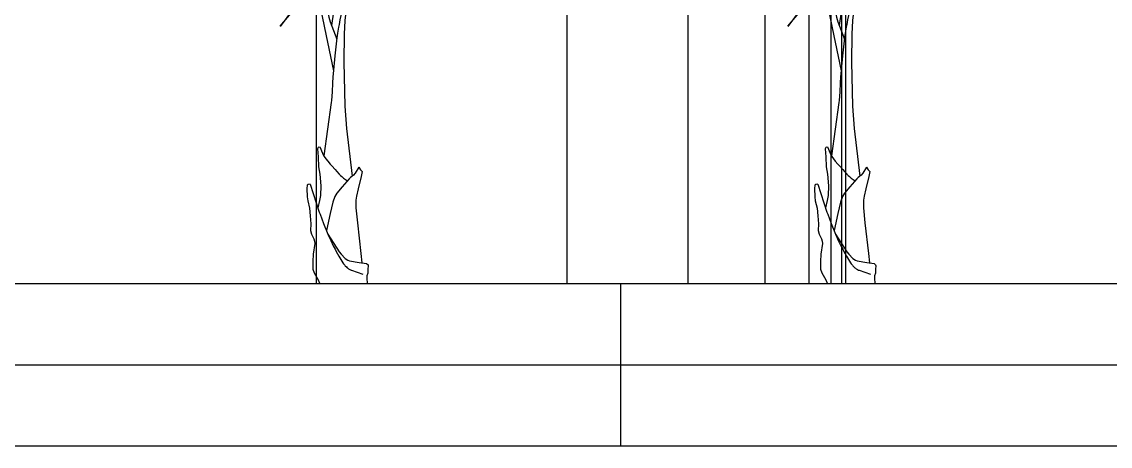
# Model space of a CAD drawing. Header units: metres. Extents: x -28 to 260, y 30 to 125.
# Drawn here: x 212.717 to 215.4, y 87.923 to 88.968 of the extents above; entities that cross this region are included whole.
import ezdxf

# ---------------------------------------------------------------- set-up
doc = ezdxf.new("R2010")
doc.units = ezdxf.units.M
doc.header["$LTSCALE"] = 0.01
doc.header["$MEASUREMENT"] = 0
for name, color, linetype in [('0.10', 2, 'Continuous'), ('0.18', 1, 'Continuous'), ('0.20', 7, 'Continuous'), ('0.25', 6, 'Continuous'), ('0.45', 4, 'Continuous'), ('tierra', 9, 'Continuous')]:
    doc.layers.add(name, color=color, linetype=linetype)

# ---------------------------------------------------------------- blocks, each defined once
blk = doc.blocks.new('palmita')
at = {"color": 1, "linetype": 'Continuous'}
for points in [[(612.4, 1178), (511, 1150), (484.2, 1142), (431.2, 1123.3), (419.1, 1118.5), (395.6, 1107.3), (373, 1094.5), (358.4, 1085.2), (329.8, 1064.8), (301.2, 1041.3), (283.4, 1024.6), (249.9, 988.6), (216, 946.6), (200.4, 924.9), (178.9, 890.7), (155.4, 845.8), (144.9, 822.9), (130.8, 787.7), (120, 757), (101.6, 694.9), (98.4, 677.9), (94.7, 655.1), (91.5, 644.1), (75.2, 600.9)], [(607.3, 1170.4), (512.3, 1142.4), (454.6, 1123.8), (426.1, 1113.2), (416.9, 1109.3), (399.3, 1100.2), (382.5, 1089.7), (350.1, 1066.1), (308.2, 1031.9), (288.5, 1013.7), (260.1, 984.8), (226.9, 946), (211.8, 925.6), (191.6, 893.2), (176, 863.2), (166.4, 843), (148.5, 801.7), (135.5, 769.8), (130.8, 753.4), (105.4, 628.8), (83.2, 522.9)], [(-70.8, 979.3), (-45.4, 936.5), (-20.7, 892.2), (-9.2, 869.5), (6.6, 834.8), (20.6, 799.3), (26.9, 781.3), (37.9, 744.6), (42.5, 726.1), (48.4, 697.8), (51.2, 680.9), (55, 647), (57, 613.1), (57.3, 545.3), (55.2, 435.8), (50.9, 381.3), (37.2, 263.3)], [(27.7, 795.3), (36.3, 805.7), (39.9, 808.1), (48.9, 809.7), (62.4, 809.3), (69, 806.8), (78.3, 800.9), (83.8, 796.6), (93.7, 786.7), (132.7, 740.1), (182, 676.8), (214.7, 632)], [(33.2, 788.1), (63.6, 664.8), (64.9, 659.4), (67.3, 648.5), (69.5, 637.6), (70.8, 630.3), (73.1, 615.7), (74.7, 604.7), (75.6, 597.3), (77.4, 582.6), (79.7, 560.4), (83.9, 516), (84.6, 508.1), (85.5, 492.3), (86.5, 471.2), (87.3, 460.6), (88.3, 450.1), (89, 444.9), (107.2, 314.1)], [(214.2, 632.7), (164.2, 692.4), (135, 727.5), (105.1, 762.6), (96.9, 771.8), (78.8, 789), (72, 793.7), (57, 799.4), (48.7, 800.9), (44.5, 800.5), (39.8, 797.7), (33.5, 789)], [(84.4, 783.5), (84.9, 743.3), (84.8, 735), (84.5, 729.4), (83.8, 718.3), (82.8, 703.4), (82.4, 696), (82.2, 688.6), (82.2, 684.9), (82.4, 677.5), (82.7, 673.9), (83.4, 668.4), (88.1, 635)], [(117, 336), (110.2, 320.1), (109.2, 317.8), (108.4, 316.2), (106.7, 313.2), (103.8, 308.9), (101.8, 306.1), (97.5, 300.6), (91.5, 293.5), (87.5, 288.9), (79.2, 279.8), (74.8, 274.9), (69, 268.4), (65.9, 265.3), (62.8, 262.4), (61.1, 261), (58.5, 259), (48.8, 252.4)], [(116.3, 334.4), (120, 334.8), (121.3, 334.2), (122.4, 331.1), (121.2, 311.6), (120, 286.5), (117, 268.8), (114.5, 240.1), (115.5, 215.6), (117.6, 203.4), (121.6, 185.8)], [(20.7, 285.9), (16.4, 279.2), (12.8, 274.9), (15.2, 262.7), (22.5, 232.8), (26.8, 214.1), (28, 204.7), (28.1, 186), (24.4, 148.5), (15.8, 73.3), (13.5, 49.9)], [(20.7, 285.9), (29.8, 270.6), (34.2, 265.7), (41.2, 260.2), (44.5, 257.2), (62.1, 237), (74.8, 221.8), (79.8, 213.2), (84.8, 199.6), (91.4, 171.7), (100.6, 129.5)], [(140.7, 243.8), (118.2, 175.3), (116.2, 169.6), (112.1, 158.3), (107.7, 147), (98.7, 124.6), (95.9, 118), (94, 113.6), (90.1, 104.9), (83.7, 92), (79.3, 83.5), (76.3, 77.9), (70, 66.6), (65.3, 58.2), (62.7, 54), (60, 50), (58.5, 48), (55.5, 44.2), (54, 42.4), (51.5, 39.9), (49.1, 37.9), (47.9, 36.9), (46.1, 35.6), (43.1, 33.8), (40, 32.4), (38.4, 31.8), (11, 22.6)], [(140.7, 243.8), (145.6, 243.2), (148, 241.2), (149.2, 233.4), (148.4, 212.9), (146.8, 202.8), (141.9, 185.1), (140.7, 165.6), (138.9, 146), (139.5, 130.1), (137, 121), (131.7, 109.3), (129.7, 103.2), (129.1, 97.8), (133.4, 71.5), (134, 53.8), (134, 34.2), (130.8, 25.3), (124.1, 14.3), (121.2, 8.6), (117, -1.8)], [(97, 120.6), (68.8, 77.6), (64.5, 71.7), (54.2, 61.1), (47.6, 56.3), (43.9, 55), (19.5, 50.7), (1.8, 48.3), (-1.9, 45.1), (-2.4, 42.8), (-1.8, 34.8), (-1.2, 25), (1.2, 17.7), (1.2, 11.6), (0, 0)]]:
    blk.add_lwpolyline(points, dxfattribs=at)

msp = doc.modelspace()

# ---------------------------------------------------------------- linework, layer by layer
at = {"layer": '0.10'}
for p, q in [((213.4432, 88.3227), (213.4432, 94.6727)), ((214.0617, 88.3227), (214.0617, 94.6727)), ((214.3598, 88.3227), (214.3598, 94.6727)), ((214.5495, 88.3227), (214.5495, 94.6727)), ((214.6579, 88.3227), (214.6579, 94.6727)), ((214.712, 88.3227), (214.712, 94.6727)), ((214.7381, 88.3227), (214.7381, 94.6727)), ((214.7482, 88.3227), (214.7482, 94.6727))]:
    msp.add_line(p, q, dxfattribs=at)
at = {"layer": '0.18'}
msp.add_line((214.1924, 88.3227), (214.1924, 87.9227), dxfattribs=at)
at = {"layer": '0.20'}
msp.add_line((219.0485, 88.3227), (205.302, 88.3227), dxfattribs=at)
at = {"layer": '0.25'}
msp.add_line((219.0485, 88.1227), (205.302, 88.1227), dxfattribs=at)
at = {"layer": '0.45'}
msp.add_line((214.7482, 88.3227), (214.7482, 94.6727), dxfattribs=at)
at = {"layer": 'tierra'}
msp.add_line((246.4736, 87.9227), (197.4735, 87.9227), dxfattribs=at)

# ---------------------------------------------------------------- block references
at = {"layer": '0.10', "xscale": -0.001, "yscale": 0.001, "zscale": 0.001}
for p in [(213.5685, 88.3243), (214.8198, 88.3243)]:
    msp.add_blockref('palmita', p, dxfattribs=at)

doc.saveas('drawing.dxf')
